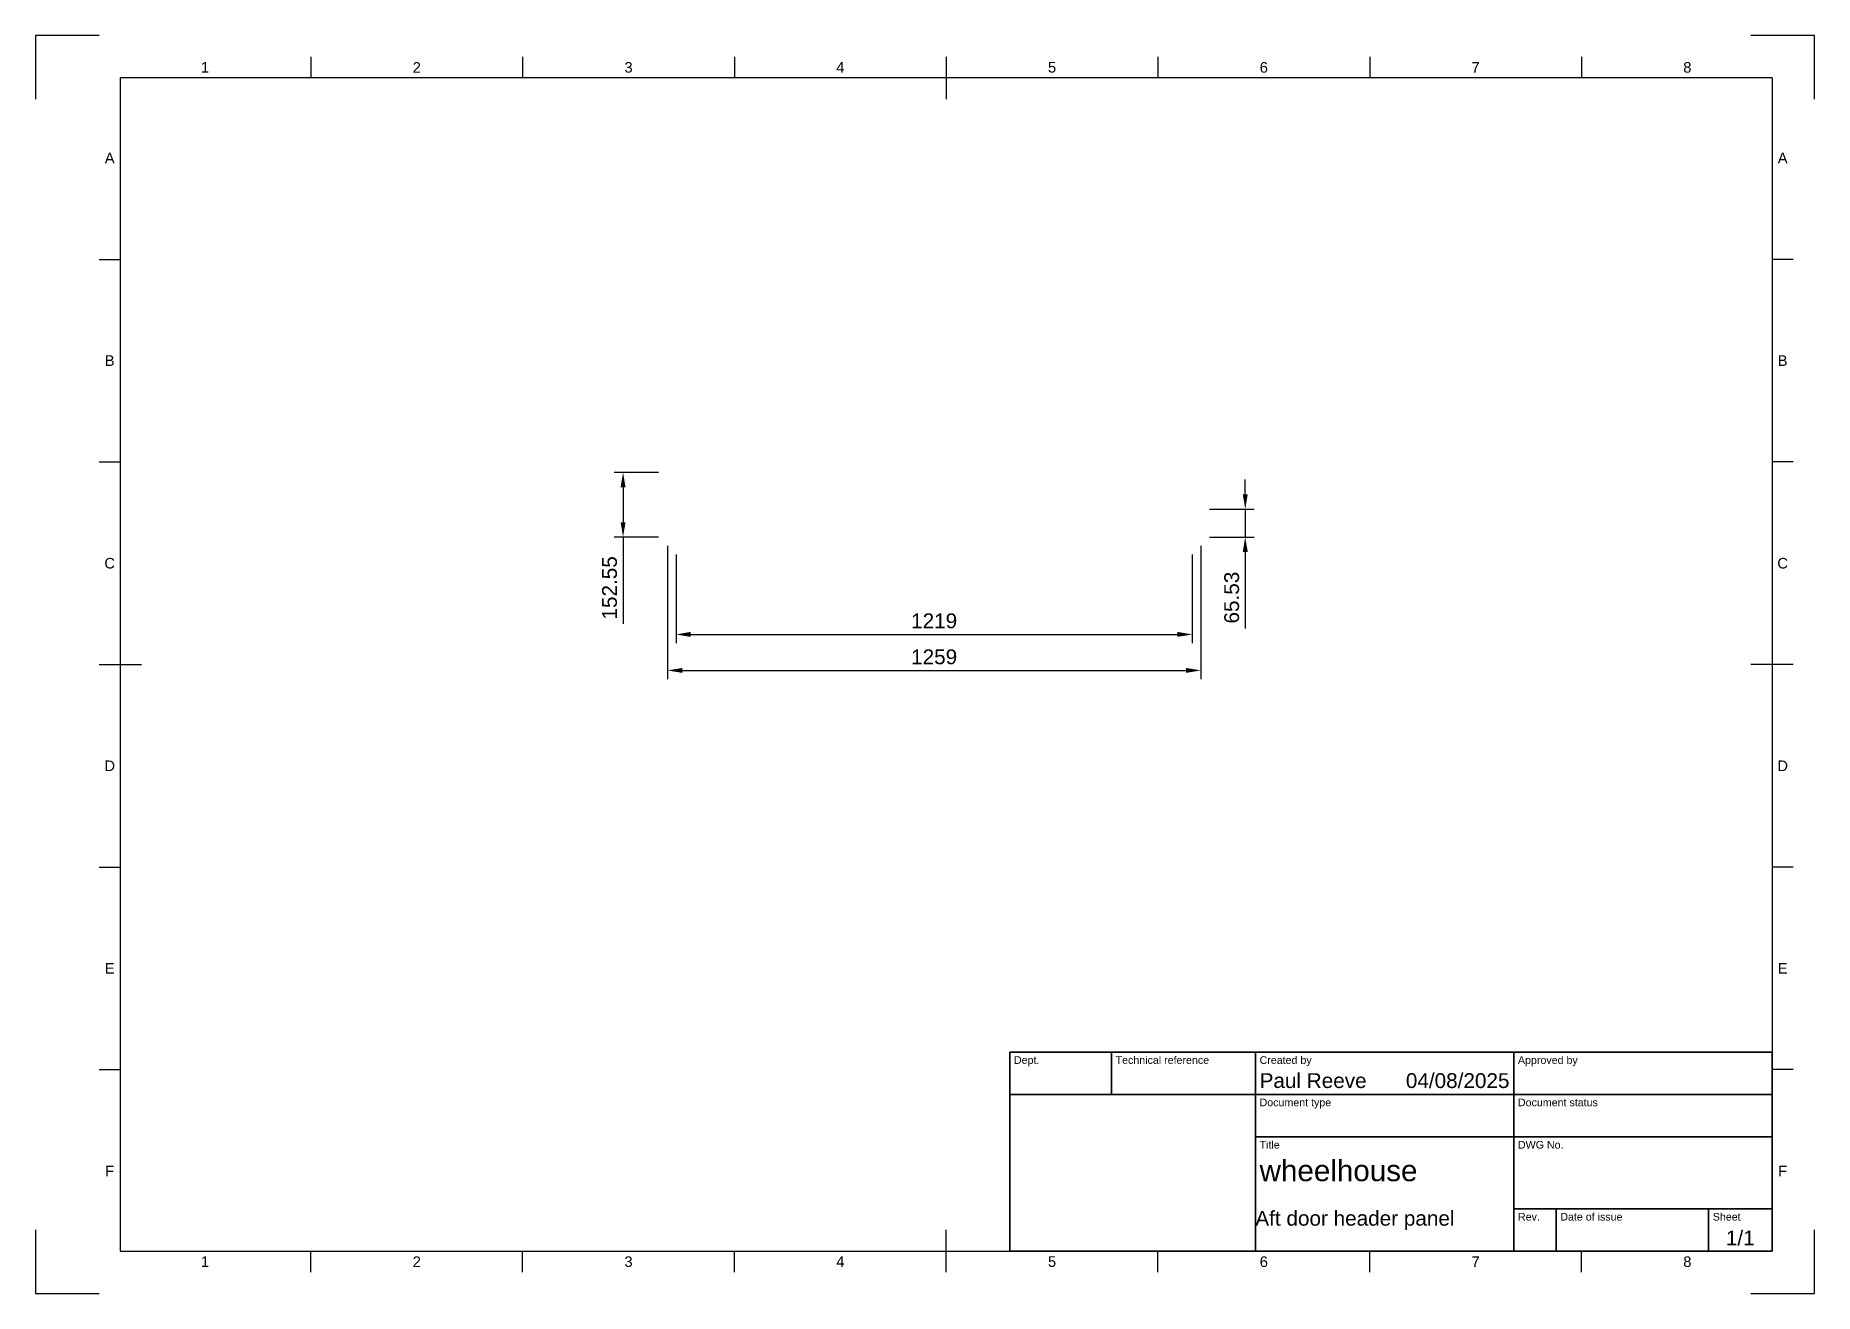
# Paper-space layout 'Sheet1' of a CAD drawing. Header units: millimetres. Extents: x 0 to 420, y 0 to 297.
import ezdxf
from ezdxf.enums import TextEntityAlignment as Align

# ---------------------------------------------------------------- set-up
doc = ezdxf.new("R2010")
doc.units = ezdxf.units.MM
doc.header["$LTSCALE"] = 0.75
for name, color, linetype, lineweight in [('BORDER', 7, 'Continuous', 25), ('FD_Dimensions', 7, 'Continuous', 25), ('Notes', 7, 'Continuous', 25), ('TITLEBLOCK', 7, 'Continuous', 35)]:
    doc.layers.add(name, color=color, linetype=linetype, lineweight=lineweight)
doc.styles.add('FusionTitle', font='Arial.ttf')
doc.styles.get("Standard").update_dxf_attribs({"font": 'Arial.ttf'})
doc.dimstyles.new('Dim-ISO-25', dxfattribs={"dimtxt": 3.5, "dimasz": 3.5, "dimexe": 2.1, "dimexo": 2.1, "dimgap": 1.4, "dimtad": 1, "dimzin": 12, "dimdsep": 46, "dimtxsty": 'Standard', "dimcen": 0, "dimazin": 3, "dimtp": 0.1, "dimtm": 0.1, "dimtfac": 0.714286, "dimtmove": 0, "dimatfit": 3, "dimfxl": 1, "dimtzin": 12, "dimarcsym": 0})

# ---------------------------------------------------------------- blocks, each defined once
blk = doc.blocks.new('ISO_A3_SHEET')
at = {"layer": 'BORDER'}
for p, q in [((65, 292), (65, 287)), ((115, 292), (115, 287)), ((165, 292), (165, 287)), ((215, 292), (215, 282)), ((265, 292), (265, 287)), ((315, 292), (315, 287)), ((365, 292), (365, 287)), ((410, 287), (20, 287)), ((20, 287), (20, 10)), ((410, 287), (410, 10)), ((15, 244.16666), (20, 244.16666)), ((415, 244.16666), (410, 244.16666)), ((15, 196.33333), (20, 196.33333)), ((415, 196.33333), (410, 196.33333)), ((15, 148.5), (25, 148.5)), ((415, 148.5), (405, 148.5)), ((15, 100.66667), (20, 100.66667)), ((415, 100.66667), (410, 100.66667)), ((15, 52.83334), (20, 52.83334)), ((415, 52.83334), (410, 52.83334)), ((215, 5), (215, 15)), ((20, 10), (410, 10)), ((65, 5), (65, 10)), ((115, 5), (115, 10)), ((165, 5), (165, 10)), ((265, 5), (265, 10)), ((315, 5), (315, 10)), ((365, 5), (365, 10))]:
    blk.add_line(p, q, dxfattribs=at)
at = {"layer": 'Defpoints'}
for p, q in [((15, 297), (0, 297)), ((0, 297), (0, 282)), ((420, 297), (405, 297)), ((420, 282), (420, 297)), ((0, 15), (0, 0)), ((420, 0), (420, 15)), ((0, 0), (15, 0)), ((405, 0), (420, 0))]:
    blk.add_line(p, q, dxfattribs=at)
at = {"layer": 'BORDER', "style": 'FusionTitle'}
for s, p in [('1', (40, 289.5)), ('2', (90, 289.5)), ('3', (140, 289.5)), ('4', (190, 289.5)), ('5', (240, 289.5)), ('6', (290, 289.5)), ('7', (340, 289.5)), ('8', (390, 289.5)), ('A', (17.5, 268.08333)), ('A', (412.5, 268.08333)), ('B', (17.5, 220.25)), ('B', (412.5, 220.25)), ('C', (17.5, 172.41667)), ('C', (412.5, 172.41667)), ('D', (17.5, 124.58334)), ('D', (412.5, 124.58334)), ('E', (17.5, 76.75001)), ('E', (412.5, 76.75001)), ('F', (17.5, 28.91668)), ('F', (412.5, 28.91668)), ('1', (40, 7.5)), ('2', (90, 7.5)), ('3', (140, 7.5)), ('4', (190, 7.5)), ('5', (240, 7.5)), ('6', (290, 7.5)), ('7', (340, 7.5)), ('8', (390, 7.5))]:
    blk.add_text(s, height=2.5, dxfattribs=at).set_placement(p, align=Align.MIDDLE)
blk = doc.blocks.new('ISO_TITLEBLOCK')
at = {"layer": 'TITLEBLOCK'}
for p, q in [((0, 47), (-180, 47)), ((-180, 47), (-180, 0)), ((-156, 37), (-156, 47)), ((-122, 0), (-122, 47)), ((-61, 0), (-61, 47)), ((0, 0), (0, 47)), ((-180, 37), (0, 37)), ((-122, 27), (0, 27)), ((-61, 10), (0, 10)), ((-51, 0), (-51, 10)), ((-15, 0), (-15, 10)), ((-180, 0), (0, 0))]:
    blk.add_line(p, q, dxfattribs=at)
at = {"layer": 'TITLEBLOCK', "style": 'FusionTitle'}
for s, p in [('Dept.', (-179, 46)), ('Technical reference', (-155, 46)), ('Created by', (-121, 46)), ('Approved by', (-60, 46)), ('Document type', (-121, 36)), ('Document status', (-60, 36)), ('Title', (-121, 26)), ('DWG No.', (-60, 26)), ('Rev.', (-60, 9)), ('Date of issue', (-50, 9)), ('Sheet', (-14, 9))]:
    blk.add_text(s, height=1.8, dxfattribs=at).set_placement(p, align=Align.TOP_LEFT)
for tag, height, p in [('DEPT', 3.5, (-179, 42)), ('TECHNICAL_REFERENCE', 3.5, (-155, 42)), ('CREATED_BY', 3.5, (-121, 42)), ('APPROVED_BY', 3.5, (-60, 42)), ('DOCUMENT_TYPE', 3.5, (-121, 32)), ('DOCUMENT_STATUS', 3.5, (-60, 32)), ('TITLE_1', 5, (-121, 21.5)), ('TITLE_2', 5, (-121, 14)), ('TITLE_3', 5, (-121, 6.5)), ('DATE_OF_ISSUE', 3.5, (-50, 5))]:
    blk.add_attdef(tag, text='', height=height, dxfattribs=at).set_placement(p, align=Align.TOP_LEFT)
for tag, p in [('CREATED_DATE', (-62, 42)), ('APPROVED_DATE', (-0.99, 42))]:
    blk.add_attdef(tag, text='', height=3.5, dxfattribs=at).set_placement(p, align=Align.TOP_RIGHT)
for tag, height, p in [('DRAWING_NUMBER', 5, (-30.5, 19.75)), ('REV', 3.5, (-56, 4.85)), ('SHEET', 3.5, (-7.5, 4.85))]:
    blk.add_attdef(tag, text='', height=height, dxfattribs=at).set_placement(p, align=Align.TOP_CENTER)
blk = doc.blocks.new('*D29')
at = {"layer": 'Defpoints', "color": 0, "transparency": 16777216}
for p in [(149.21, 178.6), (275.11, 178.6), (275.11, 147.1)]:
    blk.add_point(p, dxfattribs=at)
at = {"layer": 'FD_Dimensions', "color": 0, "lineweight": -2, "transparency": 16777216}
for p, q in [((149.21, 176.5), (149.21, 145)), ((275.11, 176.5), (275.11, 145)), ((152.71, 147.1), (271.61, 147.1))]:
    blk.add_line(p, q, dxfattribs=at)
at = {"layer": 'FD_Dimensions', "color": 0, "transparency": 16777216}
for points in [[(152.71, 147.69), (152.71, 146.52), (149.21, 147.1)], [(271.61, 147.69), (271.61, 146.52), (275.11, 147.1)]]:
    blk.add_solid(points, dxfattribs=at)
at = {"layer": 'FD_Dimensions', "color": 0, "transparency": 16777216, "insert": (212.16, 150.29), "char_height": 3.5, "attachment_point": 5}
blk.add_mtext('1259', dxfattribs=at)
blk = doc.blocks.new('*D30')
at = {"layer": 'Defpoints', "color": 0, "transparency": 16777216}
for p in [(151.21, 176.6), (273.11, 176.6), (273.11, 155.6)]:
    blk.add_point(p, dxfattribs=at)
at = {"layer": 'FD_Dimensions', "color": 0, "lineweight": -2, "transparency": 16777216}
for p, q in [((151.21, 174.5), (151.21, 153.5)), ((273.11, 174.5), (273.11, 153.5)), ((154.71, 155.6), (269.61, 155.6))]:
    blk.add_line(p, q, dxfattribs=at)
at = {"layer": 'FD_Dimensions', "color": 0, "transparency": 16777216}
for points in [[(154.71, 156.19), (154.71, 155.02), (151.21, 155.6)], [(269.61, 156.19), (269.61, 155.02), (273.11, 155.6)]]:
    blk.add_solid(points, dxfattribs=at)
at = {"layer": 'FD_Dimensions', "color": 0, "transparency": 16777216, "insert": (212.16, 158.79), "char_height": 3.5, "attachment_point": 5}
blk.add_mtext('1219', dxfattribs=at)
blk = doc.blocks.new('*D31')
at = {"layer": 'Defpoints', "color": 0, "transparency": 16777216}
for p in [(149.21, 193.86), (138.71, 178.6), (149.21, 178.6)]:
    blk.add_point(p, dxfattribs=at)
at = {"layer": 'FD_Dimensions', "color": 0, "lineweight": -2, "transparency": 16777216}
for p, q in [((147.11, 193.86), (136.61, 193.86)), ((138.71, 190.36), (138.71, 182.1)), ((147.11, 178.6), (136.61, 178.6)), ((138.71, 178.6), (138.71, 158.08))]:
    blk.add_line(p, q, dxfattribs=at)
at = {"layer": 'FD_Dimensions', "color": 0, "transparency": 16777216}
for points in [[(138.13, 190.36), (139.3, 190.36), (138.71, 193.86)], [(138.13, 182.1), (139.3, 182.1), (138.71, 178.6)]]:
    blk.add_solid(points, dxfattribs=at)
at = {"layer": 'FD_Dimensions', "color": 0, "transparency": 16777216, "insert": (135.53, 166.59), "char_height": 3.5, "attachment_point": 5, "rotation": 90}
blk.add_mtext('152.55', dxfattribs=at)
blk = doc.blocks.new('*D32')
at = {"layer": 'Defpoints', "color": 0, "transparency": 16777216}
for p in [(275.11, 185.16), (275.11, 178.6), (285.61, 178.6)]:
    blk.add_point(p, dxfattribs=at)
at = {"layer": 'FD_Dimensions', "color": 0, "lineweight": -2, "transparency": 16777216}
for p, q in [((285.61, 188.66), (285.61, 192.16)), ((277.21, 185.16), (287.71, 185.16)), ((285.61, 185.16), (285.61, 178.6)), ((277.21, 178.6), (287.71, 178.6)), ((285.61, 175.1), (285.61, 156.97))]:
    blk.add_line(p, q, dxfattribs=at)
at = {"layer": 'FD_Dimensions', "color": 0, "transparency": 16777216}
for points in [[(285.03, 188.66), (286.2, 188.66), (285.61, 185.16)], [(285.03, 175.1), (286.2, 175.1), (285.61, 178.6)]]:
    blk.add_solid(points, dxfattribs=at)
at = {"layer": 'FD_Dimensions', "color": 0, "transparency": 16777216, "insert": (282.42, 164.29), "char_height": 3.5, "attachment_point": 5, "rotation": 90}
blk.add_mtext('65.53', dxfattribs=at)

psp = doc.layouts.new('Sheet1')

# ---------------------------------------------------------------- block references
at = {"layer": 'BORDER'}
psp.add_blockref('ISO_A3_SHEET', (0, 0), dxfattribs=at)
at = {"layer": 'TITLEBLOCK'}
psp.add_blockref('ISO_TITLEBLOCK', (410, 10), dxfattribs=at).add_auto_attribs({'CREATED_DATE': '04/08/2025', 'SHEET': '1/1', 'TITLE_1': 'wheelhouse', 'CREATED_BY': 'Paul Reeve'})

# ---------------------------------------------------------------- texts
at = {"layer": 'Notes', "insert": (288, 37), "char_height": 3.5, "attachment_point": 1}
psp.add_mtext_dynamic_manual_height_columns('\\P\\P\\PAft door header panel', width=61, gutter_width=17.5, heights=[0], dxfattribs=at)

# ---------------------------------------------------------------- dimensions: what is measured, and where the dimension line sits
at = {"layer": 'FD_Dimensions'}
for base, p1, p2, picture, middle in [((138.7124, 178.6047), (149.2124, 193.86), (149.2124, 178.6047), '*D31', (135.5254, 166.5913)), ((285.6124, 178.6047), (275.1124, 185.1577), (275.1124, 178.6047), '*D32', (282.4242, 164.2898))]:
    dim = psp.add_linear_dim(base=base, p1=p1, p2=p2, angle=90, dimstyle='Dim-ISO-25', override={"dimlfac": -10, "dimclrd": 0, "dimclre": 0}, dxfattribs=at)
    dim.commit()
    dim.dimension.update_dxf_attribs({"geometry": picture, "text_midpoint": middle})
for base, p1, p2, picture, middle in [((275.1124, 147.1047), (149.2124, 178.6047), (275.1124, 178.6047), '*D29', (212.1624, 150.2917)), ((273.1124, 155.6047), (151.2124, 176.6047), (273.1124, 176.6047), '*D30', (212.1624, 158.7917))]:
    dim = psp.add_linear_dim(base=base, p1=p1, p2=p2, dimstyle='Dim-ISO-25', override={"dimlfac": -10, "dimclrd": 0, "dimclre": 0}, dxfattribs=at)
    dim.commit()
    dim.dimension.update_dxf_attribs({"geometry": picture, "text_midpoint": middle})

doc.saveas('drawing.dxf')
